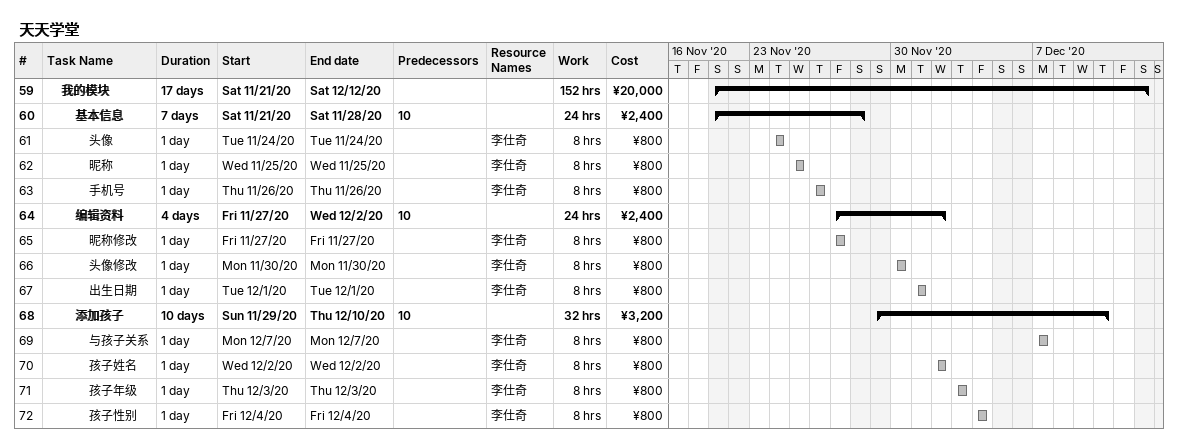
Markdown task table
天天学堂

| ID | Level | Task | Duration | Start | Finish | Predecessors | Resources | Work (h) | Cost (¥) |
|---|---|---|---|---|---|---|---|---|---|
| 59 | 2 | **我的模块** | 17d | 2020-11-21 | 2020-12-12 |  |  | 152 | 20000 |
| 60 | 3 | **基本信息** | 7d | 2020-11-21 | 2020-11-28 | 10 |  | 24 | 2400 |
| 61 | 4 | 头像 | 1d | 2020-11-24 | 2020-11-24 |  | 李仕奇 | 8 | 800 |
| 62 | 4 | 昵称 | 1d | 2020-11-25 | 2020-11-25 |  | 李仕奇 | 8 | 800 |
| 63 | 4 | 手机号 | 1d | 2020-11-26 | 2020-11-26 |  | 李仕奇 | 8 | 800 |
| 64 | 3 | **编辑资料** | 4d | 2020-11-27 | 2020-12-02 | 10 |  | 24 | 2400 |
| 65 | 4 | 昵称修改 | 1d | 2020-11-27 | 2020-11-27 |  | 李仕奇 | 8 | 800 |
| 66 | 4 | 头像修改 | 1d | 2020-11-30 | 2020-11-30 |  | 李仕奇 | 8 | 800 |
| 67 | 4 | 出生日期 | 1d | 2020-12-01 | 2020-12-01 |  | 李仕奇 | 8 | 800 |
| 68 | 3 | **添加孩子** | 10d | 2020-11-29 | 2020-12-10 | 10 |  | 32 | 3200 |
| 69 | 4 | 与孩子关系 | 1d | 2020-12-07 | 2020-12-07 |  | 李仕奇 | 8 | 800 |
| 70 | 4 | 孩子姓名 | 1d | 2020-12-02 | 2020-12-02 |  | 李仕奇 | 8 | 800 |
| 71 | 4 | 孩子年级 | 1d | 2020-12-03 | 2020-12-03 |  | 李仕奇 | 8 | 800 |
| 72 | 4 | 孩子性别 | 1d | 2020-12-04 | 2020-12-04 |  | 李仕奇 | 8 | 800 |
